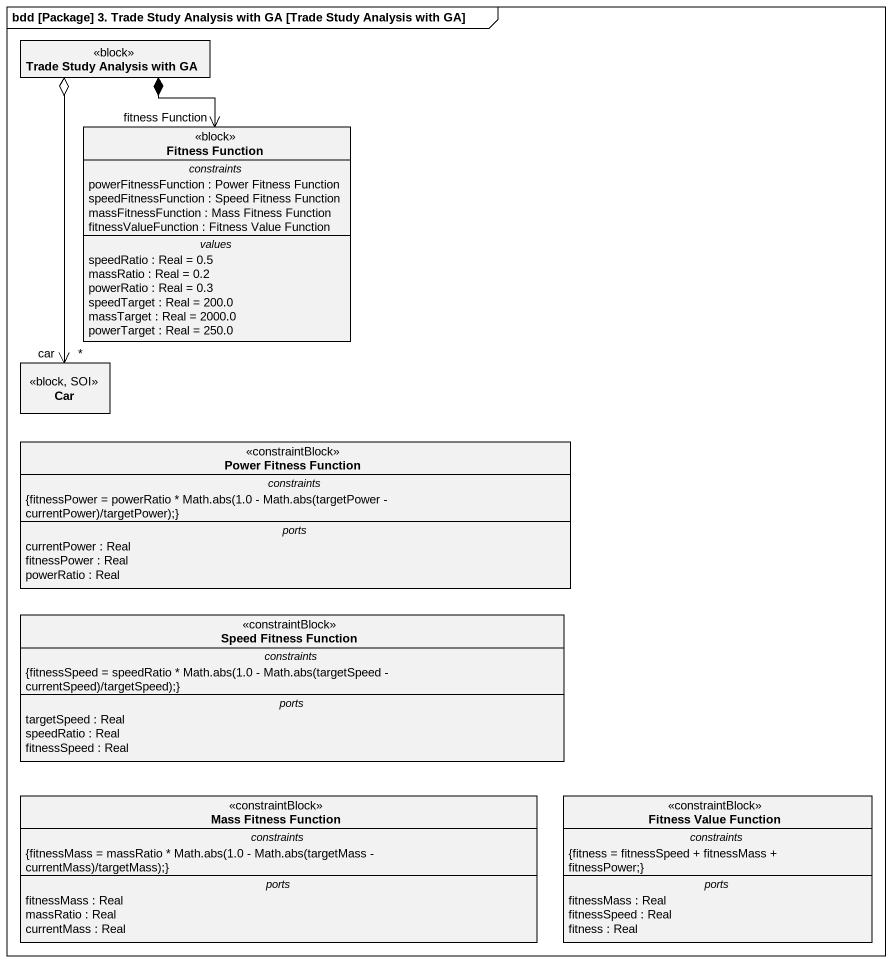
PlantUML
@startuml
mainframe bdd [Package] 3. Trade Study Analysis with GA [Trade Study Analysis with GA]
hide circle
hide empty members
class "Trade Study Analysis with GA" as Trade_Study_Analysis_with_GA <<block>>
class "Fitness Function" as Fitness_Function <<block>> {
  -- constraints --
  powerFitnessFunction : Power Fitness Function
  speedFitnessFunction : Speed Fitness Function
  massFitnessFunction : Mass Fitness Function
  fitnessValueFunction : Fitness Value Function
  -- values --
  speedRatio : Real = 0.5
  massRatio : Real = 0.2
  powerRatio : Real = 0.3
  speedTarget : Real = 200.0
  massTarget : Real = 2000.0
  powerTarget : Real = 250.0
}
class Car <<block, SOI>>
class "Power Fitness Function" as Power_Fitness_Function <<constraintBlock>> {
  -- constraints --
  {field} {fitnessPower = powerRatio * Math.abs(1.0 - Math.abs(targetPower - currentPower)/targetPower);}
  -- ports --
  currentPower : Real
  fitnessPower : Real
  powerRatio : Real
}
class "Speed Fitness Function" as Speed_Fitness_Function <<constraintBlock>> {
  -- constraints --
  {field} {fitnessSpeed = speedRatio * Math.abs(1.0 - Math.abs(targetSpeed - currentSpeed)/targetSpeed);}
  -- ports --
  targetSpeed : Real
  speedRatio : Real
  fitnessSpeed : Real
}
class "Mass Fitness Function" as Mass_Fitness_Function <<constraintBlock>> {
  -- constraints --
  {field} {fitnessMass = massRatio * Math.abs(1.0 - Math.abs(targetMass - currentMass)/targetMass);}
  -- ports --
  fitnessMass : Real
  massRatio : Real
  currentMass : Real
}
class "Fitness Value Function" as Fitness_Value_Function <<constraintBlock>> {
  -- constraints --
  {fitness = fitnessSpeed + fitnessMass + fitnessPower;}
  -- ports --
  fitnessMass : Real
  fitnessSpeed : Real
  fitness : Real
}
Trade_Study_Analysis_with_GA *--> "fitness Function" Fitness_Function
Trade_Study_Analysis_with_GA o--> "car\n*" Car
@enduml
